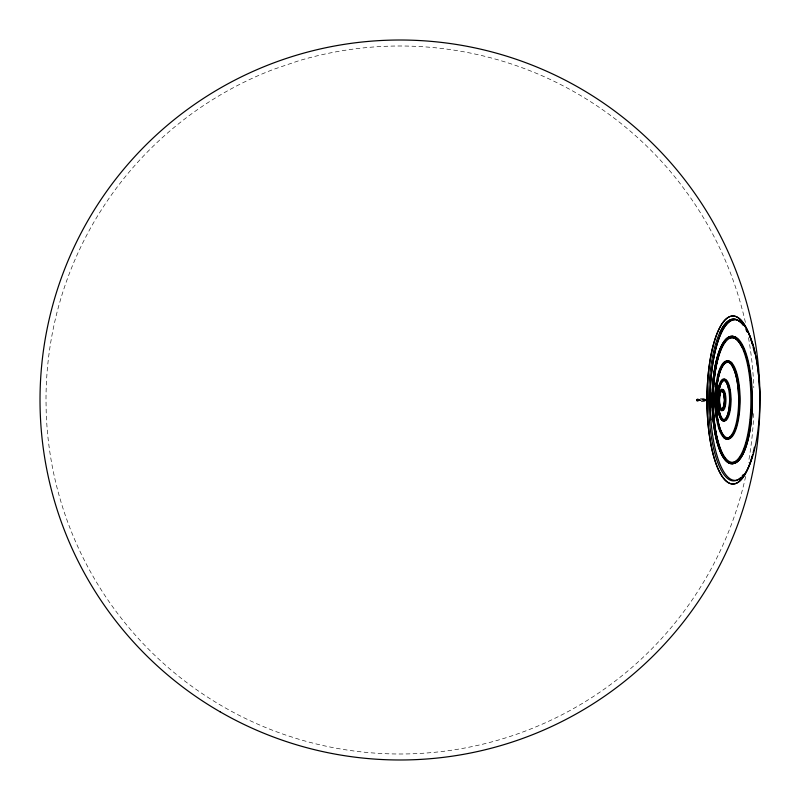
<?xml version="1.0" encoding="UTF-8"?>
<svg xmlns="http://www.w3.org/2000/svg" width="800" height="800" viewBox="0 0 800 800"><rect width="100%" height="100%" fill="white"/><g stroke="black" fill="none" stroke-linecap="round" stroke-linejoin="round"><path stroke-width="0.6" stroke-dasharray="4 3" d="M705.13 400.95C693.41 403.59 693.4 396.42 705.13 399.05M696.73 400.95C695.99 396.54 700.92 401.16 705.4 399.63M696.6 400.19L705.34 400.67M696.94 399.33L696.79 400.44M705.24 399.12L696.67 399.56M696.52 399.33L705.34 399.33M696.44 400L705.42 400M696.46 400.37L705.4 400.35M705.24 400.87L696.62 400.88L696.63 400.34M753.74 413.6A354 354 0 0 1 748.45 462.43M745.65 476.46A354 354 0 0 1 298.22 739.05L286.14 735.19A354 354 0 0 1 46.21 412.33L46 400A354 354 0 0 1 273.5 69.37L298.37 60.9A354 354 0 0 1 680.14 183.59L687.75 193.8A354 354 0 0 1 745.49 322.86M748.47 337.65A354 354 0 0 1 753.79 387.67"/><path stroke-width="1.2" d="M727.16 417.7A20.98 6.48 90 0 1 720.56 418.39A20.98 6.48 90 0 1 717.2 400L717.26 397.13A20.98 6.48 90 0 1 727.17 382.3M740.78 477.48A80.89 24.99 -90 0 1 711.03 434.71A80.89 24.99 -90 0 1 719.59 333.05L721.93 328.49A80.89 24.99 -90 0 1 740.76 322.49M719.59 333.05L721.93 328.49A80.89 25 90 0 1 743.34 325.49M752.21 456.25A84 25.96 90 0 1 714.9 460.41A84 25.96 90 0 1 714.89 339.58A84 25.96 90 0 1 752.21 343.76M753.08 347.06A84 25.96 90 0 1 753.63 349.33M753.9 350.49A84 25.96 90 0 1 754.41 352.84M754.41 447.17A84 25.96 90 0 1 753.9 449.52M753.63 450.68A84 25.96 90 0 1 753.08 452.95M746.94 329.67A354 354 0 0 1 747.4 331.95M710.9 419.92A80.35 24.83 90 0 1 732.98 319.91A80.35 24.83 90 0 1 759.68 407.33A80.35 24.83 90 0 1 728.51 477.6A80.35 24.83 -90 0 1 710.35 388.95A80.35 24.83 -90 0 1 735.3 319.66M752.66 343.68A80.35 24.83 -90 0 1 759.78 400M745.87 329.51A80.89 24.99 -90 0 1 747.05 331.8M743.39 474.43A80.89 24.99 -90 0 1 742.17 475.99M752.67 454.53A84 25.96 -90 0 1 715.79 463.09A84 25.96 -90 0 1 713.68 343.63A84 25.96 -90 0 1 750.63 338.55M750.98 339.64A84 25.96 -90 0 1 752.68 345.51M752.36 400A63.52 19.63 -90 0 1 731.68 463.43A63.52 19.63 -90 0 1 713.21 393.25A63.52 19.63 -90 0 1 735.85 337.29M734.88 462.93A63.72 19.69 90 0 1 712.3 390.92A63.72 19.69 90 0 1 740.24 342.44M748.8 367.86A63.72 19.69 90 0 1 749.34 371.07M750.48 379.93A63.72 19.69 90 0 1 750.7 382.22A63.72 19.69 -90 0 0 750.49 380.05M750.49 419.99A63.72 19.69 90 0 0 750.69 417.86A63.72 19.69 -90 0 1 750.5 419.85M746.76 441.42A63.72 19.69 90 0 1 745.86 444.58M743.77 450.58A63.72 19.69 90 0 1 742.63 453.19M740.2 457.62A63.72 19.69 90 0 1 736.3 462.03M735.06 462.84A63.72 19.69 -90 0 1 712.11 400.22A63.72 19.69 -90 0 1 734.92 337.09M736.75 338.33A63.72 19.69 -90 0 1 739.68 341.61M741.92 345.36A63.72 19.69 -90 0 1 744.57 351.52M749.73 373.74A63.72 19.69 -90 0 1 750.01 375.81M750.03 423.98A63.72 19.69 -90 0 1 749.75 426.1M744.56 448.49A63.72 19.69 -90 0 1 743.39 451.5M742.91 452.59A63.72 19.69 -90 0 1 741.93 454.62M739.74 458.3A63.72 19.69 -90 0 1 736.84 461.58M713.69 386.52A62.39 19.28 90 0 1 742.42 346.48A62.39 19.28 90 0 1 745.06 447.36A62.39 19.28 -90 0 1 722.61 453.52A62.39 19.28 -90 0 1 713.69 386.52M729.49 338.38A62.39 19.28 -90 0 1 750.03 373.98M751.79 400A62.39 19.28 -90 0 1 750.04 425.98M731.12 337.44A62.58 19.34 90 0 1 750.91 401.06A62.58 19.34 90 0 1 730.46 462.48M729.49 462.21A62.58 19.34 90 0 1 728.55 461.81M726.44 460.33A62.58 19.34 90 0 1 724.77 458.58M730.43 337.53A62.58 19.34 -90 0 1 741.87 347.02M720.58 451.48A62.58 19.34 -90 0 1 719.71 449.4M716.96 440.99A62.58 19.34 -90 0 1 715.12 432.84M713.72 423.98A62.58 19.34 -90 0 1 713.05 417.97M712.91 416.36A62.58 19.34 -90 0 1 712.49 410.04M712.39 407.9A62.58 19.34 -90 0 1 712.38 392.38M712.47 390.28A62.58 19.34 -90 0 1 714.24 372.28M714.34 371.66A62.58 19.34 -90 0 1 718.03 355.36M719.62 350.82A62.58 19.34 -90 0 1 721.62 346.36M723.24 343.54A62.58 19.34 -90 0 1 724.09 342.3M728.55 338.19A62.58 19.34 -90 0 1 729.5 337.78M732.12 435.67A39.15 12.1 90 0 1 723.92 437.74M716.31 417.49A39.15 12.1 90 0 1 716.28 382.66M738.05 416.89A39.15 12.1 90 0 1 737.7 419.06M732.73 434.69A39.15 12.1 -90 0 1 715.03 400.07A39.15 12.1 -90 0 1 732.7 365.24M737.73 381.12A39.15 12.1 -90 0 1 738.05 383.1M738.54 386.99A39.15 12.1 -90 0 1 738.85 390.29M732.1 363.3A38.95 12.03 -90 0 0 716.34 391.19A38.95 12.03 -90 0 0 726.7 438.7A38.95 12.03 -90 0 0 740.1 400A38.95 12.04 90 0 0 729.43 361.3A38.95 12.04 90 0 0 716.34 391.19A38.95 12.04 90 0 0 724.03 436.69M716.16 400A37.82 11.69 90 0 1 727.85 362.18M732.27 366.16A38.01 11.75 90 0 1 738.08 411.78A38.01 11.75 90 0 1 725.08 437.55M720.17 431.11A38.01 11.75 90 0 1 718.65 427.02M716.88 419.77A38.01 11.75 90 0 1 716.5 417.55M716.03 414.27A38.01 11.75 90 0 1 715.69 411.25M715.46 408.36A38.01 11.75 90 0 1 715.17 400A38.01 11.75 -90 0 1 715.62 389.52M725.08 362.46A38.01 11.75 -90 0 1 738.66 400M715.68 388.87A38.01 11.75 -90 0 1 716.46 382.68M717.68 376.51A38.01 11.75 -90 0 1 720.1 369.04M721.47 366.31A38.01 11.75 -90 0 1 723 364.16M726.69 418.59A20.98 6.48 -90 0 1 717.2 400M729.69 392.14A20.98 6.48 90 0 1 729.93 394.36M729.91 405.88A20.98 6.48 90 0 1 729.7 407.81M720.1 416.58A19.85 6.13 90 0 1 719.15 414.1M717.95 408.69A19.85 6.13 90 0 0 718.39 411.14A19.85 6.13 -90 0 1 717.99 408.93M717.62 405.99A19.85 6.13 90 0 1 717.93 391.49M718.07 390.6A19.85 6.13 90 0 1 718.39 388.89M722.06 380.68A19.85 6.13 90 0 1 723.02 380.21M723.91 380.21A19.85 6.13 90 0 1 728.54 388.86M729.6 400A19.85 6.13 90 0 1 723.47 419.85M723.47 380.15A19.85 6.13 -90 0 1 729.6 399.27A19.85 6.13 -90 0 1 723.92 419.79M723.02 419.79A19.85 6.13 -90 0 1 722.14 419.38M717.82 407.77A19.85 6.13 -90 0 1 718.34 389.09M718.58 388.02A19.85 6.13 -90 0 1 720.03 383.57M723.03 409.87A10.72 3.31 90 0 1 718.42 400.08A10.72 3.31 90 0 1 722.99 390.08M724.07 392.38A10.72 3.31 90 0 1 724.48 393.99M724.5 405.89A10.72 3.31 90 0 1 724.09 407.54M718.33 400A19.65 6.07 90 0 1 726.34 381.38A19.65 6.07 90 0 1 729.23 411.89A19.65 6.07 90 0 1 719.37 411.03A19.65 6.07 -90 0 1 722.62 381.22A19.65 6.07 -90 0 1 730.47 400M724.48 400L723.18 407.93L722.1 409.4L720.41 408.89A9.59 2.96 90 0 0 721.52 409.59L723.62 406.74A9.59 2.96 90 0 0 724.48 400L723.6 393.19L721.52 390.41L720.36 391.18L721.52 390.41A9.59 2.96 90 0 1 723.6 393.19L724.48 400M220.01 711.76A359.99 359.99 0 0 0 759.99 400A359.99 359.99 0 0 0 220.01 88.24A359.99 359.99 0 0 0 220.01 711.76M715.99 366.79A63.52 19.63 90 0 0 732.21 463.5A63.52 19.63 90 0 0 749.98 369.71A63.52 19.63 90 0 0 715.99 366.79M736.93 423.8A37.82 11.69 -90 0 0 729.68 362.65A37.82 11.69 -90 0 0 716.94 413.56A37.82 11.69 -90 0 0 736.93 423.8M719.85 394.74A10.52 3.25 90 0 0 722.67 410.52A10.52 3.25 90 0 0 725.49 394.74A10.52 3.25 90 0 0 719.85 394.74M719.94 395.31A9.39 2.9 90 0 0 722.45 409.39A9.39 2.9 90 0 0 724.97 395.31A9.39 2.9 90 0 0 719.94 395.31M724.62 420.79A20.79 6.42 90 0 0 731.04 400A20.79 6.42 -90 0 0 724.62 379.21A20.79 6.42 90 0 0 718.19 400A20.79 6.42 90 0 0 724.62 420.79"/></g></svg>
